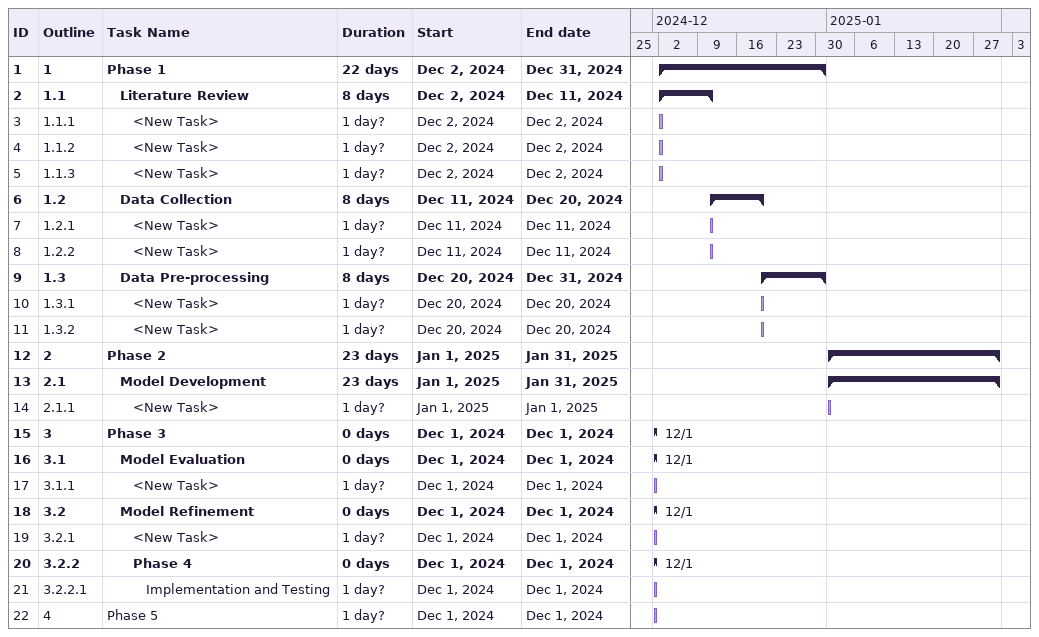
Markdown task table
| ID | WBS | Task | Duration | Start | Finish |
|---|---|---|---|---|---|
| 1 | 1 | **Phase 1** | 22d | 2024-12-02 | 2024-12-31 |
| 2 | 1.1 | **Literature Review** | 8d | 2024-12-02 | 2024-12-11 |
| 3 | 1.1.1 | <New Task> | 1d? | 2024-12-02 | 2024-12-02 |
| 4 | 1.1.2 | <New Task> | 1d? | 2024-12-02 | 2024-12-02 |
| 5 | 1.1.3 | <New Task> | 1d? | 2024-12-02 | 2024-12-02 |
| 6 | 1.2 | **Data Collection** | 8d | 2024-12-11 | 2024-12-20 |
| 7 | 1.2.1 | <New Task> | 1d? | 2024-12-11 | 2024-12-11 |
| 8 | 1.2.2 | <New Task> | 1d? | 2024-12-11 | 2024-12-11 |
| 9 | 1.3 | **Data Pre-processing** | 8d | 2024-12-20 | 2024-12-31 |
| 10 | 1.3.1 | <New Task> | 1d? | 2024-12-20 | 2024-12-20 |
| 11 | 1.3.2 | <New Task> | 1d? | 2024-12-20 | 2024-12-20 |
| 12 | 2 | **Phase 2** | 23d | 2025-01-01 | 2025-01-31 |
| 13 | 2.1 | **Model Development** | 23d | 2025-01-01 | 2025-01-31 |
| 14 | 2.1.1 | <New Task> | 1d? | 2025-01-01 | 2025-01-01 |
| 15 | 3 | **Phase 3** | 0d | 2024-12-01 | 2024-12-01 |
| 16 | 3.1 | **Model Evaluation** | 0d | 2024-12-01 | 2024-12-01 |
| 17 | 3.1.1 | <New Task> | 1d? | 2024-12-01 | 2024-12-01 |
| 18 | 3.2 | **Model Refinement** | 0d | 2024-12-01 | 2024-12-01 |
| 19 | 3.2.1 | <New Task> | 1d? | 2024-12-01 | 2024-12-01 |
| 20 | 3.2.2 | **Phase 4** | 0d | 2024-12-01 | 2024-12-01 |
| 21 | 3.2.2.1 | Implementation and Testing | 1d? | 2024-12-01 | 2024-12-01 |
| 22 | 4 | Phase 5 | 1d? | 2024-12-01 | 2024-12-01 |
